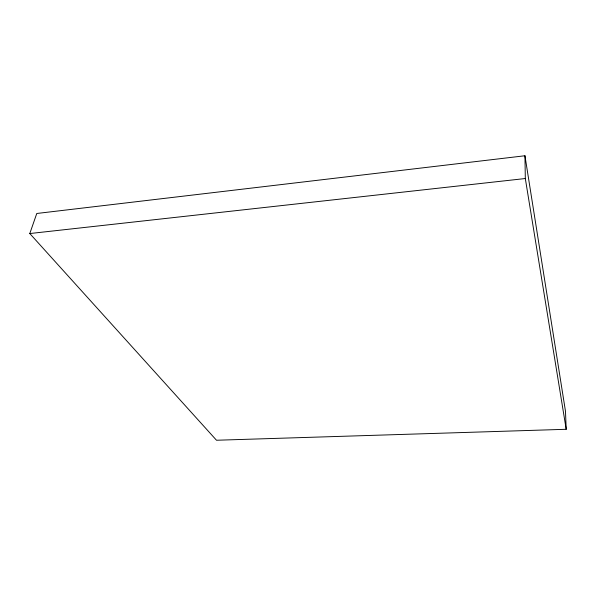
<?xml version="1.0" encoding="UTF-8"?>
<svg xmlns="http://www.w3.org/2000/svg" width="596" height="596" viewBox="0 0 596 596"><rect width="100%" height="100%" fill="white"/><g stroke="black" fill="none" stroke-linecap="round" stroke-linejoin="round"><path stroke-width="0.89" d="M29.8 233.543L36.773 213.48L524.942 155.757L565.485 411.292L566.2 429.291L216.504 440.243L29.8 233.543L525.314 178.532L524.942 155.757M525.314 178.532L566.2 429.291"/></g></svg>
